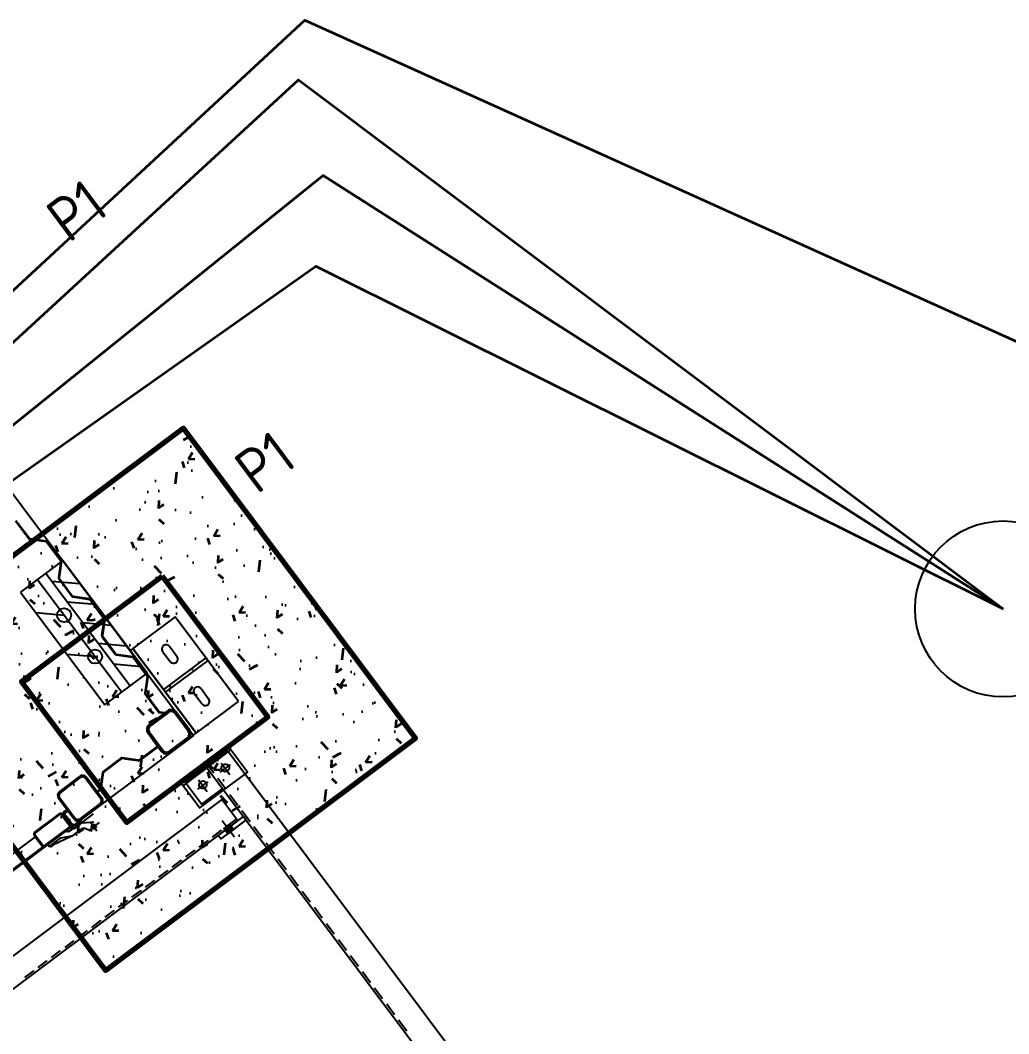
# Model space of a CAD drawing. Header units: metres. Extents: x 214070 to 217049, y 6350584 to 6351315.
# Drawn here: x 214354.674 to 214357.482, y 6351049.141 to 6351052.02 of the extents above; entities that cross this region are included whole.
import ezdxf
from ezdxf.lldxf.tags import DXFTag

# ---------------------------------------------------------------- set-up
doc = ezdxf.new("R2010")
doc.units = ezdxf.units.M
for name, color, linetype in [('230V AC', 5, '230V CABLE'), ('CAT 6 Cable', 3, 'CAT 6 CABLE'), ('GG31-E-PLN-001_DC Cable Route Layout Plan_RevA$0$Equipment', 7, 'Continuous')]:
    doc.layers.add(name, color=color, linetype=linetype)
for name, color, linetype, lineweight in [('Equipments', 7, 'Continuous', 25), ('GG31-E-PLN-001_DC Cable Route Layout Plan_RevA$0$0.25mm TEXT', 7, 'Continuous', 25), ('GG31-E-PLN-001_DC Cable Route Layout Plan_RevA$0$Concrete fill', 8, 'Continuous', 35), ('GG31-E-PLN-001_DC Cable Route Layout Plan_RevA$0$Footing', 7, 'Continuous', 70), ('GG31-E-PLN-001_DC Cable Route Layout Plan_RevA$0$Notes and texts', 7, 'Continuous', 35), ('OpticsFibre', 7, 'OPTICAL FIBRE CABLE', 25)]:
    doc.layers.add(name, color=color, linetype=linetype, lineweight=lineweight)
doc.styles.add('GG31-E-PLN-001_DC Cable Route Layout Plan_RevA$0$ISOCP', font='isocp.shx')
doc.styles.add('ISOCP', font='isocp.shx')
tags = doc.linetypes.add('230V CABLE', pattern='A,1,-0.5,["230V",ISOCP,S=0.3,R=0,X=-0.35,Y=-0.15],-0.7', length=2.2).pattern_tags.tags
tags[6] = DXFTag(74, 10)
tags = doc.linetypes.add('CAT 6 CABLE', pattern='A,1,-0.5,["CAT6",ISOCP,S=0.3,R=0,X=-0.35,Y=-0.15],-0.9', length=2.4).pattern_tags.tags
tags[6] = DXFTag(74, 10)
tags = doc.linetypes.add('OPTICAL FIBRE CABLE', pattern='A,1,-0.5,["OP",ISOCP,S=0.3,R=0,X=-0.35,Y=-0.15],-0.4', length=1.9).pattern_tags.tags
tags[6] = DXFTag(74, 10)
pattern_1 = [(49.99999999999999, (235569.9036301513, 6325982.66802757), (0.215178054780226, -0.01882564049477853), [0.0225, -0.2475]), (355, (235569.9036301513, 6325982.66802757), (-0.0416254000839, 0.2256576401100036), [0.018, -0.198]), (100.45144446, (235569.9215616556, 6325982.666458767), (0.1735526540181336, 0.2068319972905888), [0.01912205759999996, -0.2103426335999997]), (46.18420000000001, (235569.9036301513, 6325982.72802757), (0.3201723992014717, -0.04965578423792296), [0.03375, -0.37125]), (96.63563549, (235569.9303111748, 6325982.723889578), (0.2803985837022686, 0.2922355802323651), [0.0286831026, -0.3155141279999999]), (351.1841639899999, (235569.9036301513, 6325982.72802757), (0.2803985835164319, 0.2922355800809971), [0.027, -0.2970000003]), (21, (235569.9336301513, 6325982.71302757), (0.1790721156355385, -0.1207856671996017), [0.0225, -0.2475]), (326.0000000000001, (235569.9336301513, 6325982.71302757), (0.07299459957647451, 0.2175450135140559), [0.018, -0.198]), (71.45144474, (235569.9485528275, 6325982.702962098), (0.2520667130189913, 0.09675934584190615), [0.019122057, -0.2103426336]), (37.50000000000001, (235569.9036301513, 6325982.66802757), (0.003647956595187201, 0.09986815614939344), [0, -0.1956, 0, -0.201, 0, -0.19875]), (7.499999999999999, (235569.9036301513, 6325982.66802757), (0.07892086123264458, 0.1183235135647081), [0, -0.1146, 0, -0.1911, 0, -0.07575]), (327.5, (235569.8367301513, 6325982.66802757), (0.1601467308517227, -0.006766461520313927), [0, -0.075, 0, -0.234, 0, -0.3105]), (317.5, (235569.8067301513, 6325982.66802757), (0.1749558508027159, 0.03003149469969532), [0, -0.0975, 0, -0.1554, 0, -0.2205])]

# ---------------------------------------------------------------- blocks, each defined once
blk = doc.blocks.new('GG31-E-PLN-001_DC Cable Route Layout Plan_RevA$0$HVSB-wanertown')
at = {"layer": 'GG31-E-PLN-001_DC Cable Route Layout Plan_RevA$0$Concrete fill'}
h = blk.add_hatch(dxfattribs=at)
h.set_pattern_fill('AR-CONC', color=256, scale=0.03)
h.set_pattern_definition(pattern_1)
h.paths.add_polyline_path([(235600.6501799489, 6326040.254947699), (235599.5501799489, 6326040.254947699), (235599.5501799489, 6326039.154947699), (235600.6501799489, 6326039.154947699)])
h.paths.add_polyline_path([(235599.8501799489, 6326039.954947699), (235600.3501799489, 6326039.954947699), (235600.3501799489, 6326039.454947699), (235599.8501799489, 6326039.454947699)], flags=0)
h.paths.add_polyline_path([(235600.3501799489, 6326039.954947699), (235599.8501799489, 6326039.954947699), (235599.8501799489, 6326039.454947699), (235600.3501799489, 6326039.454947699)], flags=16)
h = blk.add_hatch(dxfattribs=at)
h.set_pattern_fill('AR-CONC', color=256, scale=0.03)
h.set_pattern_definition(pattern_1)
h.paths.add_polyline_path([(235600.3501799489, 6326039.954947699), (235599.8501799489, 6326039.954947699), (235599.8501799489, 6326039.454947699), (235600.3501799489, 6326039.454947699)])
at = {"layer": 'GG31-E-PLN-001_DC Cable Route Layout Plan_RevA$0$Equipment'}
h = blk.add_hatch(color=256, dxfattribs=at)
h.paths.add_polyline_path([(235600.0806513088, 6326039.27623152), (235600.0604515875, 6326039.27623152), (235600.0806513088, 6326039.25774364)])
h.paths.add_polyline_path([(235600.0604515875, 6326039.27623152), (235600.0806513088, 6326039.25774364), (235600.0604515875, 6326039.25774364)])
for p, q in [((235600.1501202834, 6326041.859733587, -6.260085190106653), (235600.1500879357, 6326039.539741671, -6.260085190106653)), ((235600.1102665194, 6326040.330724464, -6.260085190106653), (235600.1102665194, 6326040.267381296, -6.260085190106653)), ((235600.1122663744, 6326040.330724464, -6.260085190106653), (235600.1122663744, 6326040.267381296, -6.260085190106653)), ((235600.1122663744, 6326040.267381296, -6.260085190106653), (235600.1102665194, 6326040.267381296, -6.260085190106653)), ((235600.1114381083, 6326040.264552937, -6.260085190106653), (235600.1128524073, 6326040.265967117, -6.260085190106653)), ((235600.1114381083, 6326040.264552937, -6.260085190106653), (235600.1446808108, 6326040.231310234, -6.260085190106653)), ((235600.1128524073, 6326040.265967117, -6.260085190106653), (235600.1460946329, 6326040.232724533, -6.260085190106653)), ((235600.1460946329, 6326040.232724533, -6.260085190106653), (235600.1446808108, 6326040.231310234, -6.260085190106653)), ((235600.1452663668, 6326040.229896055, -6.260085190106653), (235600.1472662218, 6326040.229896055, -6.260085190106653)), ((235600.1452663668, 6326040.229896055, -6.260085190106653), (235600.1452663668, 6326040.163209782, -6.260085190106653)), ((235600.1472662218, 6326040.229896055, -6.260085190106653), (235600.1472662218, 6326040.163209782, -6.260085190106653)), ((235600.1446808108, 6326040.161795602, -6.260085190106653), (235600.1114381083, 6326040.1285529, -6.260085190106653)), ((235600.1446808108, 6326040.161795602, -6.260085190106653), (235600.1460946329, 6326040.160381303, -6.260085190106653)), ((235600.1472662218, 6326040.163209782, -6.260085190106653), (235600.1452663668, 6326040.163209782, -6.260085190106653)), ((235600.000162663, 6326040.159810832, -6.253825104916547), (235600.000162663, 6326039.759810832, -6.253825104916547)), ((235600.150162663, 6326040.159810832, -6.253825104916547), (235600.000162663, 6326040.159810832, -6.253825104916547)), ((235600.090162663, 6326040.159810832, -6.253825104916547), (235600.090162663, 6326039.759810832, -6.253825104916547)), ((235600.1460946329, 6326040.160381303, -6.260085190106653), (235600.1128524073, 6326040.12713872, -6.260085190106653)), ((235600.150162663, 6326039.759810832, -6.253825104916547), (235600.150162663, 6326040.159810832, -6.253825104916547)), ((235600.090162663, 6326040.132071827, -6.253825104916547), (235600.150162663, 6326040.078075011, -6.253825104916547)), ((235600.1102665194, 6326040.12572454, -6.260085190106653), (235600.1122663744, 6326040.12572454, -6.260085190106653)), ((235600.1102665194, 6326040.12572454, -6.260085190106653), (235600.1102665194, 6326040.062381313, -6.260085190106653)), ((235600.1128524073, 6326040.12713872, -6.260085190106653), (235600.1114381083, 6326040.1285529, -6.260085190106653)), ((235600.1122663744, 6326040.12572454, -6.260085190106653), (235600.1122663744, 6326040.062381313, -6.260085190106653)), ((235600.000162663, 6326040.087284596, -6.253825104916547), (235600.060162663, 6326040.03328778, -6.253825104916547)), ((235600.090162663, 6326040.058594879, -6.253825104916547), (235600.150162663, 6326040.004598063, -6.253825104916547)), ((235600.1122663744, 6326040.062381313, -6.260085190106653), (235600.1102665194, 6326040.062381313, -6.260085190106653)), ((235600.1114381083, 6326040.059552894, -6.260085190106653), (235600.1128524073, 6326040.060967133, -6.260085190106653)), ((235600.1114381083, 6326040.059552894, -6.260085190106653), (235600.1446808108, 6326040.026310251, -6.260085190106653)), ((235600.1128524073, 6326040.060967133, -6.260085190106653), (235600.1460946329, 6326040.027724491, -6.260085190106653)), ((235600.1460946329, 6326040.027724491, -6.260085190106653), (235600.1446808108, 6326040.026310251, -6.260085190106653)), ((235600.1452663668, 6326040.024896071, -6.260085190106653), (235600.1472662218, 6326040.024896071, -6.260085190106653)), ((235600.1452663668, 6326040.024896071, -6.260085190106653), (235600.1452663668, 6326039.958209739, -6.260085190106653)), ((235600.1472662218, 6326040.024896071, -6.260085190106653), (235600.1472662218, 6326039.958209739, -6.260085190106653)), ((235600.090162663, 6326039.98511793, -6.253825104916547), (235600.150162663, 6326039.931121115, -6.253825104916547)), ((235600.000162663, 6326039.940330699, -6.253825104916547), (235600.060162663, 6326039.886333884, -6.253825104916547)), ((235600.1446808108, 6326039.956795526, -6.260085190106653), (235600.1114381083, 6326039.923552942, -6.260085190106653)), ((235600.1460946329, 6326039.955381346, -6.260085190106653), (235600.1128524073, 6326039.922138643, -6.260085190106653)), ((235600.1446808108, 6326039.956795559, -6.260085190106653), (235600.1169381558, 6326039.929052954, -6.260085190106653)), ((235600.1460946329, 6326039.95538132, -6.260085190106653), (235600.1197665976, 6326039.929052954, -6.260085190106653)), ((235600.1446808108, 6326039.956795559, -6.260085190106653), (235600.1460946329, 6326039.95538132, -6.260085190106653)), ((235600.1472662218, 6326039.958209739, -6.260085190106653), (235600.1452663668, 6326039.958209739, -6.260085190106653)), ((235600.090162663, 6326039.911640982, -6.253825104916547), (235600.150162663, 6326039.857644167, -6.253825104916547)), ((235600.1102665194, 6326039.920724665, -6.260085190106653), (235600.1122663744, 6326039.920724665, -6.260085190106653)), ((235600.1102665194, 6326039.920724665, -6.260085190106653), (235600.1102665194, 6326039.857381498, -6.260085190106653)), ((235600.1128524073, 6326039.922138845, -6.260085190106653), (235600.1114381083, 6326039.923553144, -6.260085190106653)), ((235600.1122663744, 6326039.920724665, -6.260085190106653), (235600.1122663744, 6326039.857381498, -6.260085190106653)), ((235600.1122663744, 6326039.857381498, -6.260085190106653), (235600.1102665194, 6326039.857381498, -6.260085190106653)), ((235600.1114381083, 6326039.854553138, -6.260085190106653), (235600.1128524073, 6326039.855967318, -6.260085190106653)), ((235600.1114381083, 6326039.854553138, -6.260085190106653), (235600.1446808108, 6326039.821310435, -6.260085190106653)), ((235600.1128524073, 6326039.855967318, -6.260085190106653), (235600.1460946329, 6326039.822724734, -6.260085190106653)), ((235600.090162663, 6326039.838164033, -6.253825104916547), (235600.150162663, 6326039.784167218, -6.253825104916547)), ((235600.1460946329, 6326039.822724734, -6.260085190106653), (235600.1446808108, 6326039.821310435, -6.260085190106653)), ((235600.1452663668, 6326039.819896256, -6.260085190106653), (235600.1472662218, 6326039.819896256, -6.260085190106653)), ((235600.1452663668, 6326039.819896256, -6.260085190106653), (235600.1452663668, 6326039.753209983, -6.260085190106653)), ((235600.1472662218, 6326039.819896256, -6.260085190106653), (235600.1472662218, 6326039.753209983, -6.260085190106653)), ((235600.1497618879, 6326039.84013529, -6.260085190106653), (235600.1497618879, 6326039.54013529, -6.260085190106653)), ((235600.1597618879, 6326039.84013529, -6.260085190106653), (235600.1497618879, 6326039.84013529, -6.260085190106653)), ((235600.1597618879, 6326039.84013529, -6.260085190106653), (235600.1597618879, 6326039.54013529, -6.260085190106653)), ((235600.3097618879, 6326039.84013529, -6.260085190106653), (235600.1597618879, 6326039.84013529, -6.260085190106653)), ((235600.1597618879, 6326039.54013529, -6.260085190106653), (235600.1597618879, 6326039.84013529, -6.260085190106653)), ((235600.3097618879, 6326039.54013529, -6.260085190106653), (235600.3097618879, 6326039.84013529, -6.260085190106653)), ((235600.000162663, 6326039.759810832, -6.253825104916547), (235600.150162663, 6326039.759810832, -6.253825104916547)), ((235600.2227618879, 6326039.78313529, -6.260085190106653), (235600.2227618879, 6326039.747135291, -6.260085190106653)), ((235600.2467618879, 6326039.747135291, -6.260085190106653), (235600.2467618879, 6326039.78313529, -6.260085190106653)), ((235600.1446808108, 6326039.751795803, -6.260085190106653), (235600.1114381083, 6326039.718553101, -6.260085190106653)), ((235600.1460946329, 6326039.750381504, -6.260085190106653), (235600.1128524073, 6326039.717138921, -6.260085190106653)), ((235600.1446808108, 6326039.751795803, -6.260085190106653), (235600.1460946329, 6326039.750381504, -6.260085190106653)), ((235600.1472662218, 6326039.753209983, -6.260085190106653), (235600.1452663668, 6326039.753209983, -6.260085190106653)), ((235600.1102665194, 6326039.715724741, -6.260085190106653), (235600.1122663744, 6326039.715724741, -6.260085190106653)), ((235600.1102665194, 6326039.715724741, -6.260085190106653), (235600.1102665194, 6326039.652381514, -6.260085190106653)), ((235600.1128524073, 6326039.717138921, -6.260085190106653), (235600.1114381083, 6326039.718553101, -6.260085190106653)), ((235600.1122663744, 6326039.715724741, -6.260085190106653), (235600.1122663744, 6326039.652381514, -6.260085190106653)), ((235600.1597618879, 6326039.695135291, -6.260085190106653), (235600.1597618879, 6326039.685135291, -6.260085190106653)), ((235600.3097618879, 6326039.695135291, -6.260085190106653), (235600.1597618879, 6326039.695135291, -6.260085190106653)), ((235600.1597618879, 6326039.685135291, -6.260085190106653), (235600.3097618879, 6326039.685135291, -6.260085190106653)), ((235600.1797618879, 6326039.695135291, -6.260085190106653), (235600.1797618879, 6326039.685135291, -6.260085190106653)), ((235600.1797618879, 6326039.685135291, -6.260085190106653), (235600.1797618879, 6326039.695135291, -6.260085190106653)), ((235600.1797618879, 6326039.695135291, -6.260085190106653), (235600.1797618879, 6326039.695135291, -6.260085190106653)), ((235600.1797618879, 6326039.685135291, -6.260085190106653), (235600.1797618879, 6326039.685135291, -6.260085190106653)), ((235600.3097618879, 6326039.685135291, -6.260085190106653), (235600.3097618879, 6326039.695135291, -6.260085190106653)), ((235600.1122663744, 6326039.652381514, -6.260085190106653), (235600.1102665194, 6326039.652381514, -6.260085190106653)), ((235600.1114381083, 6326039.649553095, -6.260085190106653), (235600.1128524073, 6326039.650967334, -6.260085190106653)), ((235600.1114381083, 6326039.649553095, -6.260085190106653), (235600.1212468779, 6326039.639744343, -6.260085190106653)), ((235600.1128524073, 6326039.650967334, -6.260085190106653), (235600.1240752578, 6326039.639744343, -6.260085190106653)), ((235599.7354611058, 6326039.553699836, -6.260085190106653), (235599.7354611058, 6326039.625699836, -6.260085190106653)), ((235599.7394611058, 6326039.553699836, -6.260085190106653), (235599.7394611058, 6326039.625699836, -6.260085190106653)), ((235599.7494611058, 6326039.639699836, -6.260085190106653), (235599.8214611058, 6326039.639699836, -6.260085190106653)), ((235599.7494611058, 6326039.635699837, -6.260085190106653), (235599.8214611058, 6326039.635699837, -6.260085190106653)), ((235599.8314611058, 6326039.625699836, -6.260085190106653), (235599.8314611058, 6326039.553699836, -6.260085190106653)), ((235599.8354611058, 6326039.625699836, -6.260085190106653), (235599.8354611058, 6326039.553699836, -6.260085190106653)), ((235600.0500883961, 6326039.615805135, -6.260085190106653), (235600.0550884619, 6326039.620805201, -6.260085190106653)), ((235600.0500884629, 6326039.62174433, -6.260085190106653), (235600.0500884629, 6326039.55774432, -6.260085190106653)), ((235600.0504041831, 6326039.625101179, -6.260085190106653), (235600.0647315254, 6326039.639428521, -6.260085190106653)), ((235600.0550884629, 6326039.62174433, -6.260085190106653), (235600.0550884629, 6326039.55774432, -6.260085190106653)), ((235600.1320884895, 6326039.639744346, -6.260085190106653), (235600.0680883598, 6326039.639744346, -6.260085190106653)), ((235600.1320884895, 6326039.634744346, -6.260085190106653), (235600.0680883598, 6326039.634744346, -6.260085190106653)), ((235600.0690275597, 6326039.634744299, -6.260085190106653), (235600.0740275676, 6326039.639744307, -6.260085190106653)), ((235600.0780078225, 6326039.634744305, -6.260085190106653), (235600.0830078224, 6326039.639744305, -6.260085190106653)), ((235600.0869880853, 6326039.634744313, -6.260085190106653), (235600.0919880772, 6326039.639744304, -6.260085190106653)), ((235600.0959683481, 6326039.634744319, -6.260085190106653), (235600.1009683319, 6326039.639744303, -6.260085190106653)), ((235600.1049486109, 6326039.634744326, -6.260085190106653), (235600.1099485867, 6326039.639744301, -6.260085190106653)), ((235600.1139288737, 6326039.634744332, -6.260085190106653), (235600.1189288415, 6326039.6397443, -6.260085190106653)), ((235600.1229091365, 6326039.634744339, -6.260085190106653), (235600.1279090963, 6326039.639744299, -6.260085190106653)), ((235600.1318893993, 6326039.634744346, -6.260085190106653), (235600.136372178, 6326039.639227125, -6.260085190106653)), ((235600.1389260941, 6326039.632800784, -6.260085190106653), (235600.1425309125, 6326039.636405603, -6.260085190106653)), ((235600.1433478747, 6326039.628242309, -6.260085190106653), (235600.1469724139, 6326039.631866848, -6.260085190106653)), ((235600.1450883865, 6326039.621002564, -6.260085190106653), (235600.1496733262, 6326039.625587504, -6.260085190106653)), ((235600.1450883865, 6326039.55774432, -6.260085190106653), (235600.1450883865, 6326039.62174433, -6.260085190106653)), ((235600.1450883865, 6326039.612022309, -6.260085190106653), (235600.1500883866, 6326039.617022309, -6.260085190106653)), ((235600.1500883866, 6326039.55774432, -6.260085190106653), (235600.1500883866, 6326039.62174433, -6.260085190106653)), ((235600.2227618879, 6326039.597135291, -6.260085190106653), (235600.2227618879, 6326039.633135291, -6.260085190106653)), ((235600.2467618879, 6326039.633135291, -6.260085190106653), (235600.2467618879, 6326039.597135291, -6.260085190106653)), ((235599.7174611058, 6326039.578421334, -6.260085190106653), (235599.7252180667, 6326039.586178294, -6.260085190106653)), ((235599.7294592937, 6326039.582047245, -6.260085190106653), (235599.7253155076, 6326039.586191031, -6.260085190106653)), ((235599.8798437781, 6326039.610169409, -6.260085190106653), (235599.8466010756, 6326039.576926706, -6.260085190106653)), ((235599.8812579579, 6326039.60875511, -6.260085190106653), (235599.8480153746, 6326039.575512884, -6.260085190106653)), ((235599.8798437781, 6326039.610169409, -6.260085190106653), (235599.8812579579, 6326039.60875511, -6.260085190106653)), ((235599.946015305, 6326039.611340998, -6.260085190106653), (235599.8826721377, 6326039.611340998, -6.260085190106653)), ((235599.8826721377, 6326039.609341143, -6.260085190106653), (235599.8826721377, 6326039.611340998, -6.260085190106653)), ((235599.946015305, 6326039.609341143, -6.260085190106653), (235599.8826721377, 6326039.609341143, -6.260085190106653)), ((235599.946015305, 6326039.611340998, -6.260085190106653), (235599.946015305, 6326039.609341143, -6.260085190106653)), ((235599.980671986, 6326039.575512884, -6.260085190106653), (235599.9474292835, 6326039.60875511, -6.260085190106653)), ((235599.9474294848, 6326039.60875511, -6.260085190106653), (235599.9488437838, 6326039.610169409, -6.260085190106653)), ((235599.9820861658, 6326039.576926706, -6.260085190106653), (235599.9488435825, 6326039.610169409, -6.260085190106653)), ((235599.9820861992, 6326039.576926706, -6.260085190106653), (235599.954343594, 6326039.604669361, -6.260085190106653)), ((235599.9806719598, 6326039.575512884, -6.260085190106653), (235599.954343594, 6326039.60184092, -6.260085190106653)), ((235600.0500883961, 6326039.60682488, -6.260085190106653), (235600.0550884525, 6326039.611824935, -6.260085190106653)), ((235600.0500883961, 6326039.597844623, -6.260085190106653), (235600.0550884431, 6326039.60284467, -6.260085190106653)), ((235600.0500883961, 6326039.588864367, -6.260085190106653), (235600.0550884338, 6326039.593864405, -6.260085190106653)), ((235600.1450883865, 6326039.603042052, -6.260085190106653), (235600.1500883866, 6326039.608042052, -6.260085190106653)), ((235600.1450883865, 6326039.594061797, -6.260085190106653), (235600.1500883866, 6326039.599061796, -6.260085190106653)), ((235600.1450883865, 6326039.58508154, -6.260085190106653), (235600.1500883866, 6326039.59008154, -6.260085190106653)), ((235599.6174611058, 6326039.578699835, -6.253713455313188), (235598.4444611058, 6326039.578699835, -6.337767984163921)), ((235599.7119941347, 6326039.558529397, -6.260085190106653), (235599.7278791112, 6326039.558529397, -6.260085190106653)), ((235599.7174611058, 6326039.581375481, -6.260085190106653), (235599.7174611058, 6326039.543699836, -6.260085190106653)), ((235599.7215676297, 6326039.575796774, -6.260085190106653), (235599.7174611058, 6326039.579903297, -6.260085190106653)), ((235599.7174611058, 6326039.564279198, -6.260085190106653), (235599.7214611058, 6326039.568279197, -6.260085190106653)), ((235599.7214611058, 6326039.561761161, -6.260085190106653), (235599.7174611058, 6326039.565761162, -6.260085190106653)), ((235599.7214611058, 6326039.575130464, -6.260085190106653), (235599.7214611058, 6326039.543699836, -6.260085190106653)), ((235599.7234611058, 6326039.573358956, -6.260085190106653), (235599.7214611058, 6326039.573358956, -6.260085190106653)), ((235599.7234611058, 6326039.573358956, -6.260085190106653), (235599.7234611058, 6326039.544336621, -6.260085190106653)), ((235599.7333301487, 6326039.580148241, -6.260085190106653), (235599.7354611058, 6326039.582279198, -6.260085190106653)), ((235599.8451868958, 6326039.57634115, -6.260085190106653), (235599.8354611058, 6326039.57634115, -6.260085190106653)), ((235599.8451868958, 6326039.574341295, -6.260085190106653), (235599.8354611058, 6326039.574341295, -6.260085190106653)), ((235599.8451868958, 6326039.57634115, -6.260085190106653), (235599.8451868958, 6326039.574341295, -6.260085190106653)), ((235599.8480153746, 6326039.575512884, -6.260085190106653), (235599.8466010756, 6326039.576926706, -6.260085190106653)), ((235599.9820861992, 6326039.576926706, -6.260085190106653), (235599.9806719598, 6326039.575512884, -6.260085190106653)), ((235599.983500379, 6326039.574341295, -6.260085190106653), (235599.983500379, 6326039.57634115, -6.260085190106653)), ((235600.0500884629, 6326039.57634115, -6.260085190106653), (235599.983500379, 6326039.57634115, -6.260085190106653)), ((235600.0500884629, 6326039.574341295, -6.260085190106653), (235599.983500379, 6326039.574341295, -6.260085190106653)), ((235600.0500883961, 6326039.579884111, -6.260085190106653), (235600.0550884244, 6326039.584884139, -6.260085190106653)), ((235600.0500883961, 6326039.570903854, -6.260085190106653), (235600.055088415, 6326039.575903874, -6.260085190106653)), ((235600.0500883961, 6326039.561923599, -6.260085190106653), (235600.0550884057, 6326039.566923608, -6.260085190106653)), ((235600.0500884629, 6326039.57634115, -6.260085190106653), (235600.0500884629, 6326039.574341295, -6.260085190106653)), ((235600.0506055699, 6326039.553460516, -6.260085190106653), (235600.0550883963, 6326039.557943342, -6.260085190106653)), ((235600.1450883865, 6326039.576101284, -6.260085190106653), (235600.1500883866, 6326039.581101284, -6.260085190106653)), ((235600.1450883865, 6326039.567121028, -6.260085190106653), (235600.1500883866, 6326039.572121028, -6.260085190106653)), ((235600.1450883865, 6326039.558140771, -6.260085190106653), (235600.1500883866, 6326039.563140771, -6.260085190106653)), ((235600.1500879357, 6326039.539741671, -6.260085190106653), (235596.5100933683, 6326039.540165333, -6.260085190106653)), ((235599.6174611058, 6326039.542699835, -6.253713455313188), (235598.4444611058, 6326039.542699835, -6.337767984163921)), ((235599.7249499923, 6326039.529988004, -6.260085190106653), (235599.7149505228, 6326039.539987474, -6.260085190106653)), ((235599.7156870211, 6326039.534220842, -6.260085190106653), (235599.7230938525, 6326039.541627673, -6.260085190106653)), ((235599.7174611058, 6326039.550137063, -6.260085190106653), (235599.7214611058, 6326039.554137062, -6.260085190106653)), ((235599.7214611058, 6326039.547619026, -6.260085190106653), (235599.7174611058, 6326039.551619026, -6.260085190106653)), ((235599.7234611058, 6326039.544336621, -6.260085190106653), (235599.7257129781, 6326039.54195419, -6.260085190106653)), ((235599.7257129781, 6326039.54195419, -6.260085190106653), (235599.7242688893, 6326039.540438098, -6.260085190106653)), ((235599.7254751346, 6326039.529866819, -6.260085190106653), (235599.7318577708, 6326039.536249456, -6.260085190106653)), ((235599.7387541592, 6326039.530325972, -6.260085190106653), (235599.733133907, 6326039.535946225, -6.260085190106653)), ((235599.7407491864, 6326039.530998736, -6.260085190106653), (235599.7494502867, 6326039.539699836, -6.260085190106653)), ((235599.7480301599, 6326039.535192108, -6.260085190106653), (235599.7454652335, 6326039.537757033, -6.260085190106653)), ((235599.8214611058, 6326039.543699836, -6.260085190106653), (235599.7494611058, 6326039.543699836, -6.260085190106653)), ((235599.8214611058, 6326039.539699836, -6.260085190106653), (235599.7494611058, 6326039.539699836, -6.260085190106653)), ((235600.0534270915, 6326039.547301781, -6.260085190106653), (235600.057031916, 6326039.550906606, -6.260085190106653)), ((235600.0579658463, 6326039.542860281, -6.260085190106653), (235600.0615903927, 6326039.546484827, -6.260085190106653)), ((235600.06424519, 6326039.540159368, -6.260085190106653), (235600.0688301249, 6326039.544744303, -6.260085190106653)), ((235600.0680883598, 6326039.544744303, -6.260085190106653), (235600.1320884895, 6326039.544744303, -6.260085190106653)), ((235600.0680883598, 6326039.539744303, -6.260085190106653), (235600.1320884895, 6326039.539744303, -6.260085190106653)), ((235600.0728103811, 6326039.539744303, -6.260085190106653), (235600.0778103803, 6326039.544744303, -6.260085190106653)), ((235600.0817906372, 6326039.539744303, -6.260085190106653), (235600.0867906358, 6326039.544744302, -6.260085190106653)), ((235600.0907708933, 6326039.539744303, -6.260085190106653), (235600.0957708912, 6326039.544744301, -6.260085190106653)), ((235600.0997511494, 6326039.539744303, -6.260085190106653), (235600.1047511467, 6326039.544744301, -6.260085190106653)), ((235600.1087314055, 6326039.539744303, -6.260085190106653), (235600.1137314021, 6326039.5447443, -6.260085190106653)), ((235600.1177116617, 6326039.539744303, -6.260085190106653), (235600.1227116576, 6326039.544744299, -6.260085190106653)), ((235600.1266919178, 6326039.539744303, -6.260085190106653), (235600.131691913, 6326039.544744298, -6.260085190106653)), ((235600.1361323062, 6326039.540204436, -6.260085190106653), (235600.149628259, 6326039.553700388, -6.260085190106653)), ((235600.1497618879, 6326039.54013529, -6.260085190106653), (235600.1597618879, 6326039.54013529, -6.260085190106653)), ((235600.1597618879, 6326039.54013529, -6.260085190106653), (235600.3097618879, 6326039.54013529, -6.260085190106653)), ((235599.7679853857, 6326039.516460442, -6.269795539363816), (235599.7679853857, 6326039.48693923, -6.269795539363816))]:
    blk.add_line(p, q)
at = {"ltscale": 150}
blk.add_line((235600.060162663, 6326040.159810832, -6.253825104916547), (235600.060162663, 6326039.759810832, -6.253825104916547), dxfattribs=at)
at = {"ltscale": 5}
for p, q in [((235599.6234611058, 6326039.589699835, -6.260085190106653), (235599.7114611058, 6326039.589699835, -6.260085190106653)), ((235599.6234611058, 6326039.586699835, -6.260085190106653), (235599.7114611058, 6326039.586699835, -6.260085190106653)), ((235599.6174611058, 6326039.545699835, -6.260085190106653), (235599.6174611058, 6326039.583699835, -6.260085190106653)), ((235599.6174611058, 6326039.578699835, -6.260085190106653), (235599.6174611058, 6326039.542699835, -6.260085190106653)), ((235599.6204611058, 6326039.545699835, -6.260085190106653), (235599.6204611058, 6326039.583699835, -6.260085190106653)), ((235599.7144611058, 6326039.583699835, -6.260085190106653), (235599.7144611058, 6326039.545699835, -6.260085190106653)), ((235599.7174611058, 6326039.583699835, -6.260085190106653), (235599.7174611058, 6326039.545699835, -6.260085190106653)), ((235599.7114611058, 6326039.542699835, -6.260085190106653), (235599.6234611058, 6326039.542699835, -6.260085190106653)), ((235599.7114611058, 6326039.539699835, -6.260085190106653), (235599.6234611058, 6326039.539699835, -6.260085190106653))]:
    blk.add_line(p, q, dxfattribs=at)
at = {"ltscale": 0.5}
blk.add_line((235599.7874290721, 6326039.501699836, -6.269795539363816), (235599.7485416993, 6326039.501699836, -6.269795539363816), dxfattribs=at)
at = {"elevation": -6.269795539363816}
blk.add_lwpolyline([(235599.7479853857, 6326039.506860785), (235599.7445309371, 6326039.512209334, 0.2546316700346126), (235599.734450657, 6326039.517698772), (235599.7019856497, 6326039.517698772), (235599.6429858857, 6326039.529698724), (235599.6357859337, 6326039.529698724), (235599.6327859457, 6326039.532698712), (235599.6327859457, 6326039.539698684), (235599.6959856577, 6326039.539698684), (235599.7059856177, 6326039.532698712), (235599.7439854657, 6326039.532698712), (235599.7479853857, 6326039.530259861)], format="xyb", dxfattribs=at)
for points in [[(235599.7019856497, 6326039.517698772), (235599.6719857697, 6326039.532698712), (235599.6327859457, 6326039.532698712)], [(235599.7879853857, 6326039.531699836), (235599.7479853857, 6326039.531699836)], [(235599.7479853857, 6326039.530259861), (235599.7759892698, 6326039.513185187)], [(235599.7562250589, 6326039.494103236), (235599.7479853857, 6326039.506860785)]]:
    blk.add_lwpolyline(points, dxfattribs=at)
for centre, radius in [((235600.060162663, 6326040.03328778, -6.253825104916547), 0.01988585514365696), ((235600.060162663, 6326039.886333884, -6.253825104916547), 0.01988585514365696), ((235599.7679853857, 6326039.501699836, -6.269795539363816), 0.006349999999999999), ((235599.7679853857, 6326039.501699836, -6.269795539363816), 0.00625)]:
    blk.add_circle(centre, radius)
for centre, radius, start, end in [((235600.1142663859, 6326040.267381337, -6.260085190106653), 0.004000000000000395, 180, 224.999995283522), ((235600.1142663859, 6326040.267381337, -6.260085190106653), 0.002000000000000668, 180, 224.999995283522), ((235600.1432663859, 6326040.229896056, -6.260085190106653), 0.002000000000000668, 0, 44.99999528352199), ((235600.1432663859, 6326040.229896056, -6.260085190106653), 0.003999999999999915, 0, 44.99999528352199), ((235600.1432663859, 6326040.163209765, -6.260085190106653), 0.002000000000000668, 315.000004716478, 0), ((235600.1432663859, 6326040.163209765, -6.260085190106653), 0.003999999999999915, 315.000004716478, 0), ((235600.1142663859, 6326040.125724483, -6.260085190106653), 0.004000000000001399, 135.000004716478, 180), ((235600.1142663859, 6326040.125724483, -6.260085190106653), 0.002000000000000668, 135.000004716478, 180), ((235600.1142663859, 6326040.062381338, -6.260085190106653), 0.004000000000000395, 180, 224.999995283522), ((235600.1142663859, 6326040.062381338, -6.260085190106653), 0.002000000000000668, 180, 224.999995283522), ((235600.1432663859, 6326040.024896056, -6.260085190106653), 0.002000000000000668, 0, 44.99999528352199), ((235600.1432663859, 6326040.024896056, -6.260085190106653), 0.003999999999999915, 0, 44.99999528352199), ((235600.1432663859, 6326039.958209765, -6.260085190106653), 0.002000000000000668, 315.000004716478, 0), ((235600.1432663859, 6326039.958209765, -6.260085190106653), 0.003999999999999204, 315.000004716478, 0), ((235600.1142663859, 6326039.920724685, -6.260085190106653), 0.004000000000000395, 135.000004716478, 180), ((235600.1142663859, 6326039.920724685, -6.260085190106653), 0.002000000000000668, 135.000004716478, 180), ((235600.1142663859, 6326039.857381539, -6.260085190106653), 0.004000000000000395, 180, 224.999995283522), ((235600.1142663859, 6326039.857381539, -6.260085190106653), 0.002000000000000668, 180, 224.999995283522), ((235600.1432663859, 6326039.819896257, -6.260085190106653), 0.002000000000000668, 0, 44.99999528352199), ((235600.1432663859, 6326039.819896257, -6.260085190106653), 0.003999999999999915, 0, 44.99999528352199), ((235600.2347618879, 6326039.78313529, -6.260085190106653), 0.012, 0, 180), ((235600.1432663859, 6326039.753209966, -6.260085190106653), 0.002000000000000668, 315.000004716478, 0), ((235600.1432663859, 6326039.753209966, -6.260085190106653), 0.003999999999999915, 315.000004716478, 0), ((235600.2347618879, 6326039.747135291, -6.260085190106653), 0.012, 180, 0), ((235600.1142663859, 6326039.715724685, -6.260085190106653), 0.004000000000001399, 135.000004716478, 180), ((235600.1142663859, 6326039.715724685, -6.260085190106653), 0.002000000000000668, 135.000004716478, 180), ((235600.1142663859, 6326039.652381539, -6.260085190106653), 0.004000000000000395, 180, 224.999995283522), ((235600.1142663859, 6326039.652381539, -6.260085190106653), 0.002000000000000668, 180, 224.999995283522), ((235600.2347618879, 6326039.633135291, -6.260085190106653), 0.012, 0, 180), ((235599.7494611058, 6326039.625699836, -6.260085190106653), 0.014, 90, 180), ((235599.7494611058, 6326039.625699836, -6.260085190106653), 0.01, 90, 180), ((235599.8214611058, 6326039.625699836, -6.260085190106653), 0.014, 0, 90), ((235599.8214611058, 6326039.625699836, -6.260085190106653), 0.01, 0, 90), ((235600.0680883961, 6326039.621744298, -6.260085190106653), 0.01800000000000125, 90, 180), ((235600.0680883961, 6326039.621744298, -6.260085190106653), 0.01300000000000125, 90, 180), ((235600.1320883961, 6326039.621744298, -6.260085190106653), 0.01800000000000125, 0, 90), ((235600.1320883961, 6326039.621744298, -6.260085190106653), 0.01300000000000125, 0, 90), ((235599.7267166899, 6326039.575092399, -6.260085190106653), 0.01118673111864262, 38.58556240234615, 145.8296942526576), ((235599.8826721795, 6326039.607341131, -6.260085190106653), 0.004000000000000395, 90, 135.000004716478), ((235599.8826721795, 6326039.607341131, -6.260085190106653), 0.002000000000000668, 90, 135.000004716478), ((235599.9460153252, 6326039.607341131, -6.260085190106653), 0.004000000000000395, 44.99999528352199, 90), ((235599.9460153252, 6326039.607341131, -6.260085190106653), 0.002000000000000668, 44.99999528352199, 90), ((235600.2347618879, 6326039.597135291, -6.260085190106653), 0.012, 180, 0), ((235599.728461354, 6326039.575118483, -6.260085190106653), 0.007000258496511438, 0.6893854974479625, 179.9019227044093), ((235599.8451868981, 6326039.578341131, -6.260085190106653), 0.002000000000000668, 270, 315.000004716478), ((235599.8451868981, 6326039.578341131, -6.260085190106653), 0.003999999999999915, 270, 315.000004716478), ((235599.9835004053, 6326039.578341131, -6.260085190106653), 0.003999999999999204, 224.999995283522, 270), ((235599.9835004053, 6326039.578341131, -6.260085190106653), 0.002000000000000668, 224.999995283522, 270), ((235600.0680883961, 6326039.557744298, -6.260085190106653), 0.01800000000000054, 180, 270), ((235600.0680883961, 6326039.557744298, -6.260085190106653), 0.01300000000000054, 180, 270), ((235600.1320883961, 6326039.557744298, -6.260085190106653), 0.01799999999999983, 270, 0), ((235600.1320883961, 6326039.557744298, -6.260085190106653), 0.01299999999999983, 270, 0), ((235599.7312203021, 6326039.555961471, -6.260085190106653), 0.02671961410058044, 217.48853550957, 322.51146449043), ((235599.7134611058, 6326039.543699836, -6.260085190106653), 0.004, 270, 0), ((235599.7367692851, 6326039.554082475, -6.260085190106653), 0.01849701442564616, 214.1467548716641, 308.9617788817787), ((235599.7494611058, 6326039.553699836, -6.260085190106653), 0.014, 180, 270), ((235599.7494611058, 6326039.553699836, -6.260085190106653), 0.01, 180, 270), ((235599.8214611058, 6326039.553699836, -6.260085190106653), 0.014, 270, 0), ((235599.8214611058, 6326039.553699836, -6.260085190106653), 0.01, 270, 0)]:
    blk.add_arc(centre, radius, start, end)
at = {"ltscale": 5}
for centre, radius, start, end in [((235599.6234611058, 6326039.583699835, -6.260085190106653), 0.006, 90, 180), ((235599.6234611058, 6326039.583699835, -6.260085190106653), 0.003, 90, 180), ((235599.7114611058, 6326039.583699835, -6.260085190106653), 0.006, 0, 90), ((235599.7114611058, 6326039.583699835, -6.260085190106653), 0.003, 0, 90), ((235599.6234611058, 6326039.545699835, -6.260085190106653), 0.006, 180, 270), ((235599.6234611058, 6326039.545699835, -6.260085190106653), 0.003, 180, 270), ((235599.7114611058, 6326039.545699835, -6.260085190106653), 0.006, 270, 0), ((235599.7114611058, 6326039.545699835, -6.260085190106653), 0.003, 270, 0)]:
    blk.add_arc(centre, radius, start, end, dxfattribs=at)
at = {"layer": 'GG31-E-PLN-001_DC Cable Route Layout Plan_RevA$0$Equipment', "elevation": -6.260085190106653}
for points in [[(235600.2008225325, 6326039.364562505), (235600.1255015376, 6326039.364562505), (235600.1255015376, 6326039.364562505), (235600.1053018162, 6326039.364562505), (235600.0402518661, 6326039.364562505), (235600.0402518661, 6326039.390240117), (235600.0402518661, 6326039.454947699), (235600.2104088409, 6326039.454947699), (235600.2104088409, 6326039.364562505)], [(235600.1053018162, 6326039.270068893), (235600.1053018162, 6326039.345389889), (235596.5550580816, 6326039.345389889), (235596.5550580816, 6326039.270068893), (235596.5550580816, 6326039.270068893)], [(235600.03580108, 6326039.270068893), (235600.1255015376, 6326039.270068893), (235600.1255015376, 6326039.25774364), (235600.03580108, 6326039.25774364)], [(235600.0806513088, 6326039.27623152), (235600.0604515875, 6326039.27623152), (235600.0806513088, 6326039.25774364)], [(235600.0604515875, 6326039.27623152), (235600.0806513088, 6326039.25774364), (235600.0604515875, 6326039.25774364)]]:
    blk.add_lwpolyline(points, close=True, dxfattribs=at)
for points in [[(235600.0402518661, 6326039.442622446), (235600.2104088409, 6326039.442622446), (235600.2104088409, 6326039.442622446)], [(235600.1255015376, 6326039.370040396), (235600.050865279, 6326039.370040396), (235600.050865279, 6326039.445361391), (235600.1255015376, 6326039.445361391), (235600.1255015376, 6326039.440225868), (235600.1255015376, 6326037.550353633), (235600.2008225325, 6326037.550353633), (235600.2008225325, 6326039.445361391), (235600.1255015376, 6326039.445361391)], [(235600.0857868312, 6326039.429612455), (235600.0857868312, 6326039.390240117), (235600.0857868312, 6326039.390240117)], [(235600.1316641645, 6326039.418999042), (235600.1316641645, 6326039.440225868), (235600.1316641645, 6326039.440225868)], [(235600.1655586121, 6326039.429612455), (235600.1655586121, 6326039.390240117), (235600.1655586121, 6326039.390240117)], [(235600.0683260551, 6326039.410097471), (235600.1035899754, 6326039.410097471), (235600.1035899754, 6326039.410097471)], [(235600.1316641645, 6326039.362165928), (235600.1316641645, 6326039.399826426), (235600.1316641645, 6326039.399826426)], [(235600.1480978361, 6326039.410097471), (235600.1833617564, 6326039.410097471), (235600.1833617564, 6326039.410097471)], [(235600.1316641645, 6326039.304990445), (235600.1316641645, 6326039.342650943), (235600.1316641645, 6326039.342650943)], [(235599.3541460762, 6326039.27623152), (235599.3856439469, 6326039.27623152), (235599.3856439469, 6326039.27623152)], [(235599.4013928821, 6326039.27623152), (235599.4328907527, 6326039.27623152), (235599.4328907527, 6326039.27623152)], [(235599.448639688, 6326039.27623152), (235599.4801375586, 6326039.27623152), (235599.4801375586, 6326039.27623152)], [(235599.4969135984, 6326039.27623152), (235599.528411469, 6326039.27623152), (235599.528411469, 6326039.27623152)], [(235599.5441604043, 6326039.27623152), (235599.5756582749, 6326039.27623152), (235599.5756582749, 6326039.27623152)], [(235599.5917495783, 6326039.27623152), (235599.6239321852, 6326039.27623152), (235599.6239321852, 6326039.27623152)], [(235599.6396811205, 6326039.27623152), (235599.6715213593, 6326039.27623152), (235599.6715213593, 6326039.27623152)], [(235599.6872702946, 6326039.27623152), (235599.7187681652, 6326039.27623152), (235599.7187681652, 6326039.27623152)], [(235599.7345171005, 6326039.27623152), (235599.7670420755, 6326039.27623152), (235599.7670420755, 6326039.27623152)], [(235599.7827910108, 6326039.27623152), (235599.8142888814, 6326039.27623152), (235599.8142888814, 6326039.27623152)], [(235599.8300378167, 6326039.27623152), (235599.8615356873, 6326039.27623152), (235599.8615356873, 6326039.27623152)], [(235599.8772846226, 6326039.27623152), (235599.9098095977, 6326039.27623152), (235599.9098095977, 6326039.27623152)], [(235599.925558533, 6326039.27623152), (235599.9570564035, 6326039.27623152), (235599.9570564035, 6326039.27623152)], [(235599.9728053389, 6326039.27623152), (235600.0043032094, 6326039.27623152), (235600.0043032094, 6326039.27623152)], [(235600.0200521447, 6326039.27623152), (235600.0525771198, 6326039.27623152), (235600.0525771198, 6326039.27623152)], [(235600.0683260551, 6326039.27623152), (235600.1053018162, 6326039.27623152), (235600.1053018162, 6326039.27623152)], [(235600.0700378959, 6326039.297115978), (235600.0700378959, 6326039.240282863), (235600.0700378959, 6326039.240282863)], [(235600.1316641645, 6326039.247130227), (235600.1316641645, 6326039.285817829), (235600.1316641645, 6326039.285817829)], [(235600.1316641645, 6326039.190297113), (235600.1316641645, 6326039.228984714), (235600.1316641645, 6326039.228984714)], [(235600.1316641645, 6326039.133463998), (235600.1316641645, 6326039.171124496), (235600.1316641645, 6326039.171124496)], [(235600.1316641645, 6326039.076288516), (235600.1316641645, 6326039.113949013), (235600.1316641645, 6326039.113949013)], [(235600.1316641645, 6326039.018428297), (235600.1316641645, 6326039.057115898), (235600.1316641645, 6326039.057115898)], [(235600.1316641645, 6326038.961595182), (235600.1316641645, 6326038.999940417), (235600.1316641645, 6326038.999940417)], [(235600.1316641645, 6326038.9044197), (235600.1316641645, 6326038.942080198), (235600.1316641645, 6326038.942080198)], [(235600.1316641645, 6326038.847586586), (235600.1316641645, 6326038.885247083), (235600.1316641645, 6326038.885247083)], [(235600.1316641645, 6326038.789726367), (235600.1316641645, 6326038.828413969), (235600.1316641645, 6326038.828413969)], [(235600.1316641645, 6326038.732893253), (235600.1316641645, 6326038.771238486), (235600.1316641645, 6326038.771238486)], [(235600.1316641645, 6326038.67571777), (235600.1316641645, 6326038.714405372), (235600.1316641645, 6326038.714405372)], [(235600.1316641645, 6326038.618884656), (235600.1316641645, 6326038.656545153), (235600.1316641645, 6326038.656545153)], [(235600.1316641645, 6326038.561709173), (235600.1316641645, 6326038.599369671), (235600.1316641645, 6326038.599369671)], [(235600.1316641645, 6326038.503848954), (235600.1316641645, 6326038.542536557), (235600.1316641645, 6326038.542536557)]]:
    blk.add_lwpolyline(points, dxfattribs=at)
at = {"layer": 'GG31-E-PLN-001_DC Cable Route Layout Plan_RevA$0$Equipment'}
for points in [[(235600.0981120849, 6326039.411466943, -6.260085190106653), (235600.0981120849, 6326039.41762957, -6.260085190106653), (235600.0933189307, 6326039.422422724, -6.260085190106653), (235600.0871563038, 6326039.422422724, -6.260085190106653), (235600.0871563038, 6326039.422422724, -6.260085190106653), (235600.0813360451, 6326039.422422724, -6.260085190106653), (235600.0762005227, 6326039.41762957, -6.260085190106653), (235600.0762005227, 6326039.411466943, -6.260085190106653), (235600.0762005227, 6326039.411466943, -6.260085190106653), (235600.0762005227, 6326039.405646685, -6.260085190106653), (235600.0813360451, 6326039.400511162, -6.260085190106653), (235600.0871563038, 6326039.400511162, -6.260085190106653), (235600.0871563038, 6326039.400511162, -6.260085190106653), (235600.0933189307, 6326039.400511162, -6.260085190106653), (235600.0981120849, 6326039.405646685, -6.260085190106653), (235600.0981120849, 6326039.411466943, -6.260085190106653)], [(235600.1778838658, 6326039.411466943, -6.260085190106653), (235600.1778838658, 6326039.41762957, -6.260085190106653), (235600.1730907116, 6326039.422422724, -6.260085190106653), (235600.1669280848, 6326039.422422724, -6.260085190106653), (235600.1669280848, 6326039.422422724, -6.260085190106653), (235600.1611078261, 6326039.422422724, -6.260085190106653), (235600.1559723037, 6326039.41762957, -6.260085190106653), (235600.1559723037, 6326039.411466943, -6.260085190106653), (235600.1559723037, 6326039.411466943, -6.260085190106653), (235600.1559723037, 6326039.405646685, -6.260085190106653), (235600.1611078261, 6326039.400511162, -6.260085190106653), (235600.1669280848, 6326039.400511162, -6.260085190106653), (235600.1669280848, 6326039.400511162, -6.260085190106653), (235600.1730907116, 6326039.400511162, -6.260085190106653), (235600.1778838658, 6326039.405646685, -6.260085190106653), (235600.1778838658, 6326039.411466943, -6.260085190106653)]]:
    blk.add_open_spline(points, degree=3, knots=[0, 0, 0, 0, 0.0625, 0.0625, 0.0625, 0.062501, 0.125, 0.125, 0.125, 0.125001, 0.1875, 0.1875, 0.1875, 0.187501, 1, 1, 1, 1], dxfattribs=at)
at = {"layer": 'GG31-E-PLN-001_DC Cable Route Layout Plan_RevA$0$Footing', "elevation": -6.260085190106653}
for points in [[(235599.5501799489, 6326040.254947699), (235600.6501799489, 6326040.254947699), (235600.6501799489, 6326039.154947699), (235599.5501799489, 6326039.154947699)], [(235600.3501799489, 6326039.954947699), (235599.8501799489, 6326039.954947699), (235599.8501799489, 6326039.454947699), (235600.3501799489, 6326039.454947699)]]:
    blk.add_lwpolyline(points, close=True, dxfattribs=at)
at = {"layer": 'GG31-E-PLN-001_DC Cable Route Layout Plan_RevA$0$Notes and texts', "char_height": 0.125, "attachment_point": 1, "style": 'GG31-E-PLN-001_DC Cable Route Layout Plan_RevA$0$ISOCP'}
for insert in [(235600.7031948098, 6326040.994202531, -6.260085190106653), (235600.7031948098, 6326040.102371799, -6.260085190106653)]:
    blk.add_mtext_dynamic_manual_height_columns('P1', width=0.2132222737630363, gutter_width=0.65, heights=[0], dxfattribs=dict(at, insert=insert))
blk = doc.blocks.new('GG31-E-PLN-001_DC Cable Route Layout Plan_RevA')
at = {"layer": 'GG31-E-PLN-001_DC Cable Route Layout Plan_RevA$0$0.25mm TEXT', "rotation": 36.81682220265147}
blk.add_blockref('GG31-E-PLN-001_DC Cable Route Layout Plan_RevA$0$HVSB-wanertown', (3831365.58872416, 1116473.54348883, 6.260085190106653), dxfattribs=at)

msp = doc.modelspace()

# ---------------------------------------------------------------- block references
msp.add_blockref('GG31-E-PLN-001_DC Cable Route Layout Plan_RevA', (-14687.37069500599, 29045.50982125732))

# ---------------------------------------------------------------- next in the draw order: linework, layer by layer
at = {"layer": '230V AC', "lineweight": 35, "ltscale": 7, "flags": 128}
msp.add_lwpolyline([(214354.2755881668, 6351050.448368483), (214355.5134942462, 6351051.321061645), (214357.465948807, 6351050.347426829)], dxfattribs=at)
at = {"layer": 'CAT 6 Cable', "lineweight": 35, "ltscale": 7, "flags": 128}
for points in [[(214354.147757988, 6351050.640506886), (214355.4640603987, 6351051.850163075), (214357.465948807, 6351050.347426829)], [(214357.465948807, 6351050.347426829), (214355.533917764, 6351051.57855719), (214354.2323673649, 6351050.531147603)]]:
    msp.add_lwpolyline(points, dxfattribs=at)
at = {"layer": 'Equipments'}
msp.add_circle((214357.465948807, 6351050.347426829), 0.25, dxfattribs=at)
at = {"layer": 'OpticsFibre', "lineweight": 35, "ltscale": 7, "flags": 128}
msp.add_lwpolyline([(214354.0841562563, 6351050.725473057), (214355.4825018641, 6351052.01967595), (214359.4653030346, 6351050.222201691), (214365.2706002923, 6351047.070980016), (214374.9725210058, 6351035.221144584), (214373.369659077, 6351033.544347402)], dxfattribs=at)

doc.saveas('drawing.dxf')
